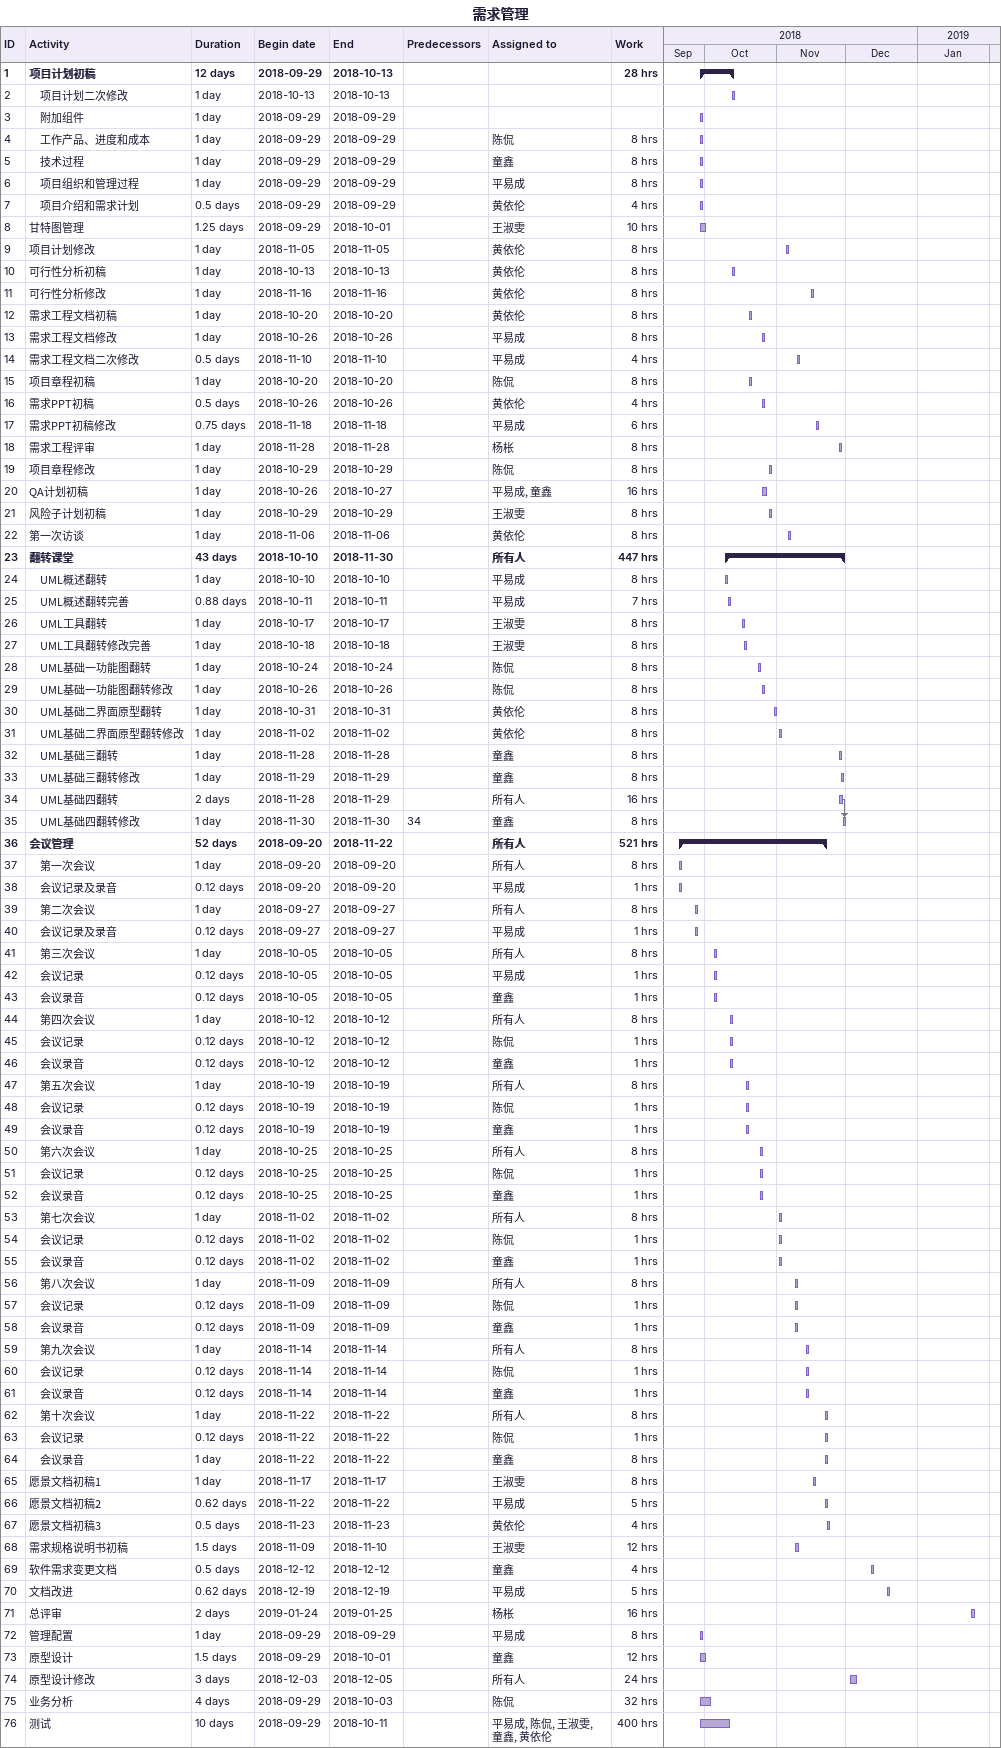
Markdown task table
需求管理

| ID | Level | Task | Duration | Start | Finish | Predecessors | Resources | Work (h) |
|---|---|---|---|---|---|---|---|---|
| 1 | 1 | **项目计划初稿** | 12d | 2018-09-29 | 2018-10-13 |  |  | 28 |
| 2 | 2 | 项目计划二次修改 | 1d | 2018-10-13 | 2018-10-13 |  |  |  |
| 3 | 2 | 附加组件 | 1d | 2018-09-29 | 2018-09-29 |  |  |  |
| 4 | 2 | 工作产品、进度和成本 | 1d | 2018-09-29 | 2018-09-29 |  | 陈侃 | 8 |
| 5 | 2 | 技术过程 | 1d | 2018-09-29 | 2018-09-29 |  | 童鑫 | 8 |
| 6 | 2 | 项目组织和管理过程 | 1d | 2018-09-29 | 2018-09-29 |  | 平易成 | 8 |
| 7 | 2 | 项目介绍和需求计划 | 0.5d | 2018-09-29 | 2018-09-29 |  | 黄依伦 | 4 |
| 8 | 1 | 甘特图管理 | 1.25d | 2018-09-29 | 2018-10-01 |  | 王淑雯 | 10 |
| 9 | 1 | 项目计划修改 | 1d | 2018-11-05 | 2018-11-05 |  | 黄依伦 | 8 |
| 10 | 1 | 可行性分析初稿 | 1d | 2018-10-13 | 2018-10-13 |  | 黄依伦 | 8 |
| 11 | 1 | 可行性分析修改 | 1d | 2018-11-16 | 2018-11-16 |  | 黄依伦 | 8 |
| 12 | 1 | 需求工程文档初稿 | 1d | 2018-10-20 | 2018-10-20 |  | 黄依伦 | 8 |
| 13 | 1 | 需求工程文档修改 | 1d | 2018-10-26 | 2018-10-26 |  | 平易成 | 8 |
| 14 | 1 | 需求工程文档二次修改 | 0.5d | 2018-11-10 | 2018-11-10 |  | 平易成 | 4 |
| 15 | 1 | 项目章程初稿 | 1d | 2018-10-20 | 2018-10-20 |  | 陈侃 | 8 |
| 16 | 1 | 需求PPT初稿 | 0.5d | 2018-10-26 | 2018-10-26 |  | 黄依伦 | 4 |
| 17 | 1 | 需求PPT初稿修改 | 0.75d | 2018-11-18 | 2018-11-18 |  | 平易成 | 6 |
| 18 | 1 | 需求工程评审 | 1d | 2018-11-28 | 2018-11-28 |  | 杨枨 | 8 |
| 19 | 1 | 项目章程修改 | 1d | 2018-10-29 | 2018-10-29 |  | 陈侃 | 8 |
| 20 | 1 | QA计划初稿 | 1d | 2018-10-26 | 2018-10-27 |  | 平易成, 童鑫 | 16 |
| 21 | 1 | 风险子计划初稿 | 1d | 2018-10-29 | 2018-10-29 |  | 王淑雯 | 8 |
| 22 | 1 | 第一次访谈 | 1d | 2018-11-06 | 2018-11-06 |  | 黄依伦 | 8 |
| 23 | 1 | **翻转课堂** | 43d | 2018-10-10 | 2018-11-30 |  | 所有人 | 447 |
| 24 | 2 | UML概述翻转 | 1d | 2018-10-10 | 2018-10-10 |  | 平易成 | 8 |
| 25 | 2 | UML概述翻转完善 | 0.88d | 2018-10-11 | 2018-10-11 |  | 平易成 | 7 |
| 26 | 2 | UML工具翻转 | 1d | 2018-10-17 | 2018-10-17 |  | 王淑雯 | 8 |
| 27 | 2 | UML工具翻转修改完善 | 1d | 2018-10-18 | 2018-10-18 |  | 王淑雯 | 8 |
| 28 | 2 | UML基础一功能图翻转 | 1d | 2018-10-24 | 2018-10-24 |  | 陈侃 | 8 |
| 29 | 2 | UML基础一功能图翻转修改 | 1d | 2018-10-26 | 2018-10-26 |  | 陈侃 | 8 |
| 30 | 2 | UML基础二界面原型翻转 | 1d | 2018-10-31 | 2018-10-31 |  | 黄依伦 | 8 |
| 31 | 2 | UML基础二界面原型翻转修改 | 1d | 2018-11-02 | 2018-11-02 |  | 黄依伦 | 8 |
| 32 | 2 | UML基础三翻转 | 1d | 2018-11-28 | 2018-11-28 |  | 童鑫 | 8 |
| 33 | 2 | UML基础三翻转修改 | 1d | 2018-11-29 | 2018-11-29 |  | 童鑫 | 8 |
| 34 | 2 | UML基础四翻转 | 2d | 2018-11-28 | 2018-11-29 |  | 所有人 | 16 |
| 35 | 2 | UML基础四翻转修改 | 1d | 2018-11-30 | 2018-11-30 | 34 | 童鑫 | 8 |
| 36 | 1 | **会议管理** | 52d | 2018-09-20 | 2018-11-22 |  | 所有人 | 521 |
| 37 | 2 | 第一次会议 | 1d | 2018-09-20 | 2018-09-20 |  | 所有人 | 8 |
| 38 | 2 | 会议记录及录音 | 0.12d | 2018-09-20 | 2018-09-20 |  | 平易成 | 1 |
| 39 | 2 | 第二次会议 | 1d | 2018-09-27 | 2018-09-27 |  | 所有人 | 8 |
| 40 | 2 | 会议记录及录音 | 0.12d | 2018-09-27 | 2018-09-27 |  | 平易成 | 1 |
| 41 | 2 | 第三次会议 | 1d | 2018-10-05 | 2018-10-05 |  | 所有人 | 8 |
| 42 | 2 | 会议记录 | 0.12d | 2018-10-05 | 2018-10-05 |  | 平易成 | 1 |
| 43 | 2 | 会议录音 | 0.12d | 2018-10-05 | 2018-10-05 |  | 童鑫 | 1 |
| 44 | 2 | 第四次会议 | 1d | 2018-10-12 | 2018-10-12 |  | 所有人 | 8 |
| 45 | 2 | 会议记录 | 0.12d | 2018-10-12 | 2018-10-12 |  | 陈侃 | 1 |
| 46 | 2 | 会议录音 | 0.12d | 2018-10-12 | 2018-10-12 |  | 童鑫 | 1 |
| 47 | 2 | 第五次会议 | 1d | 2018-10-19 | 2018-10-19 |  | 所有人 | 8 |
| 48 | 2 | 会议记录 | 0.12d | 2018-10-19 | 2018-10-19 |  | 陈侃 | 1 |
| 49 | 2 | 会议录音 | 0.12d | 2018-10-19 | 2018-10-19 |  | 童鑫 | 1 |
| 50 | 2 | 第六次会议 | 1d | 2018-10-25 | 2018-10-25 |  | 所有人 | 8 |
| 51 | 2 | 会议记录 | 0.12d | 2018-10-25 | 2018-10-25 |  | 陈侃 | 1 |
| 52 | 2 | 会议录音 | 0.12d | 2018-10-25 | 2018-10-25 |  | 童鑫 | 1 |
| 53 | 2 | 第七次会议 | 1d | 2018-11-02 | 2018-11-02 |  | 所有人 | 8 |
| 54 | 2 | 会议记录 | 0.12d | 2018-11-02 | 2018-11-02 |  | 陈侃 | 1 |
| 55 | 2 | 会议录音 | 0.12d | 2018-11-02 | 2018-11-02 |  | 童鑫 | 1 |
| 56 | 2 | 第八次会议 | 1d | 2018-11-09 | 2018-11-09 |  | 所有人 | 8 |
| 57 | 2 | 会议记录 | 0.12d | 2018-11-09 | 2018-11-09 |  | 陈侃 | 1 |
| 58 | 2 | 会议录音 | 0.12d | 2018-11-09 | 2018-11-09 |  | 童鑫 | 1 |
| 59 | 2 | 第九次会议 | 1d | 2018-11-14 | 2018-11-14 |  | 所有人 | 8 |
| 60 | 2 | 会议记录 | 0.12d | 2018-11-14 | 2018-11-14 |  | 陈侃 | 1 |
| 61 | 2 | 会议录音 | 0.12d | 2018-11-14 | 2018-11-14 |  | 童鑫 | 1 |
| 62 | 2 | 第十次会议 | 1d | 2018-11-22 | 2018-11-22 |  | 所有人 | 8 |
| 63 | 2 | 会议记录 | 0.12d | 2018-11-22 | 2018-11-22 |  | 陈侃 | 1 |
| 64 | 2 | 会议录音 | 1d | 2018-11-22 | 2018-11-22 |  | 童鑫 | 8 |
| 65 | 1 | 愿景文档初稿1 | 1d | 2018-11-17 | 2018-11-17 |  | 王淑雯 | 8 |
| 66 | 1 | 愿景文档初稿2 | 0.62d | 2018-11-22 | 2018-11-22 |  | 平易成 | 5 |
| 67 | 1 | 愿景文档初稿3 | 0.5d | 2018-11-23 | 2018-11-23 |  | 黄依伦 | 4 |
| 68 | 1 | 需求规格说明书初稿 | 1.5d | 2018-11-09 | 2018-11-10 |  | 王淑雯 | 12 |
| 69 | 1 | 软件需求变更文档 | 0.5d | 2018-12-12 | 2018-12-12 |  | 童鑫 | 4 |
| 70 | 1 | 文档改进 | 0.62d | 2018-12-19 | 2018-12-19 |  | 平易成 | 5 |
| 71 | 1 | 总评审 | 2d | 2019-01-24 | 2019-01-25 |  | 杨枨 | 16 |
| 72 | 1 | 管理配置 | 1d | 2018-09-29 | 2018-09-29 |  | 平易成 | 8 |
| 73 | 1 | 原型设计 | 1.5d | 2018-09-29 | 2018-10-01 |  | 童鑫 | 12 |
| 74 | 1 | 原型设计修改 | 3d | 2018-12-03 | 2018-12-05 |  | 所有人 | 24 |
| 75 | 1 | 业务分析 | 4d | 2018-09-29 | 2018-10-03 |  | 陈侃 | 32 |
| 76 | 1 | 测试 | 10d | 2018-09-29 | 2018-10-11 |  | 平易成, 陈侃, 王淑雯, 童鑫, 黄依伦 | 400 |
